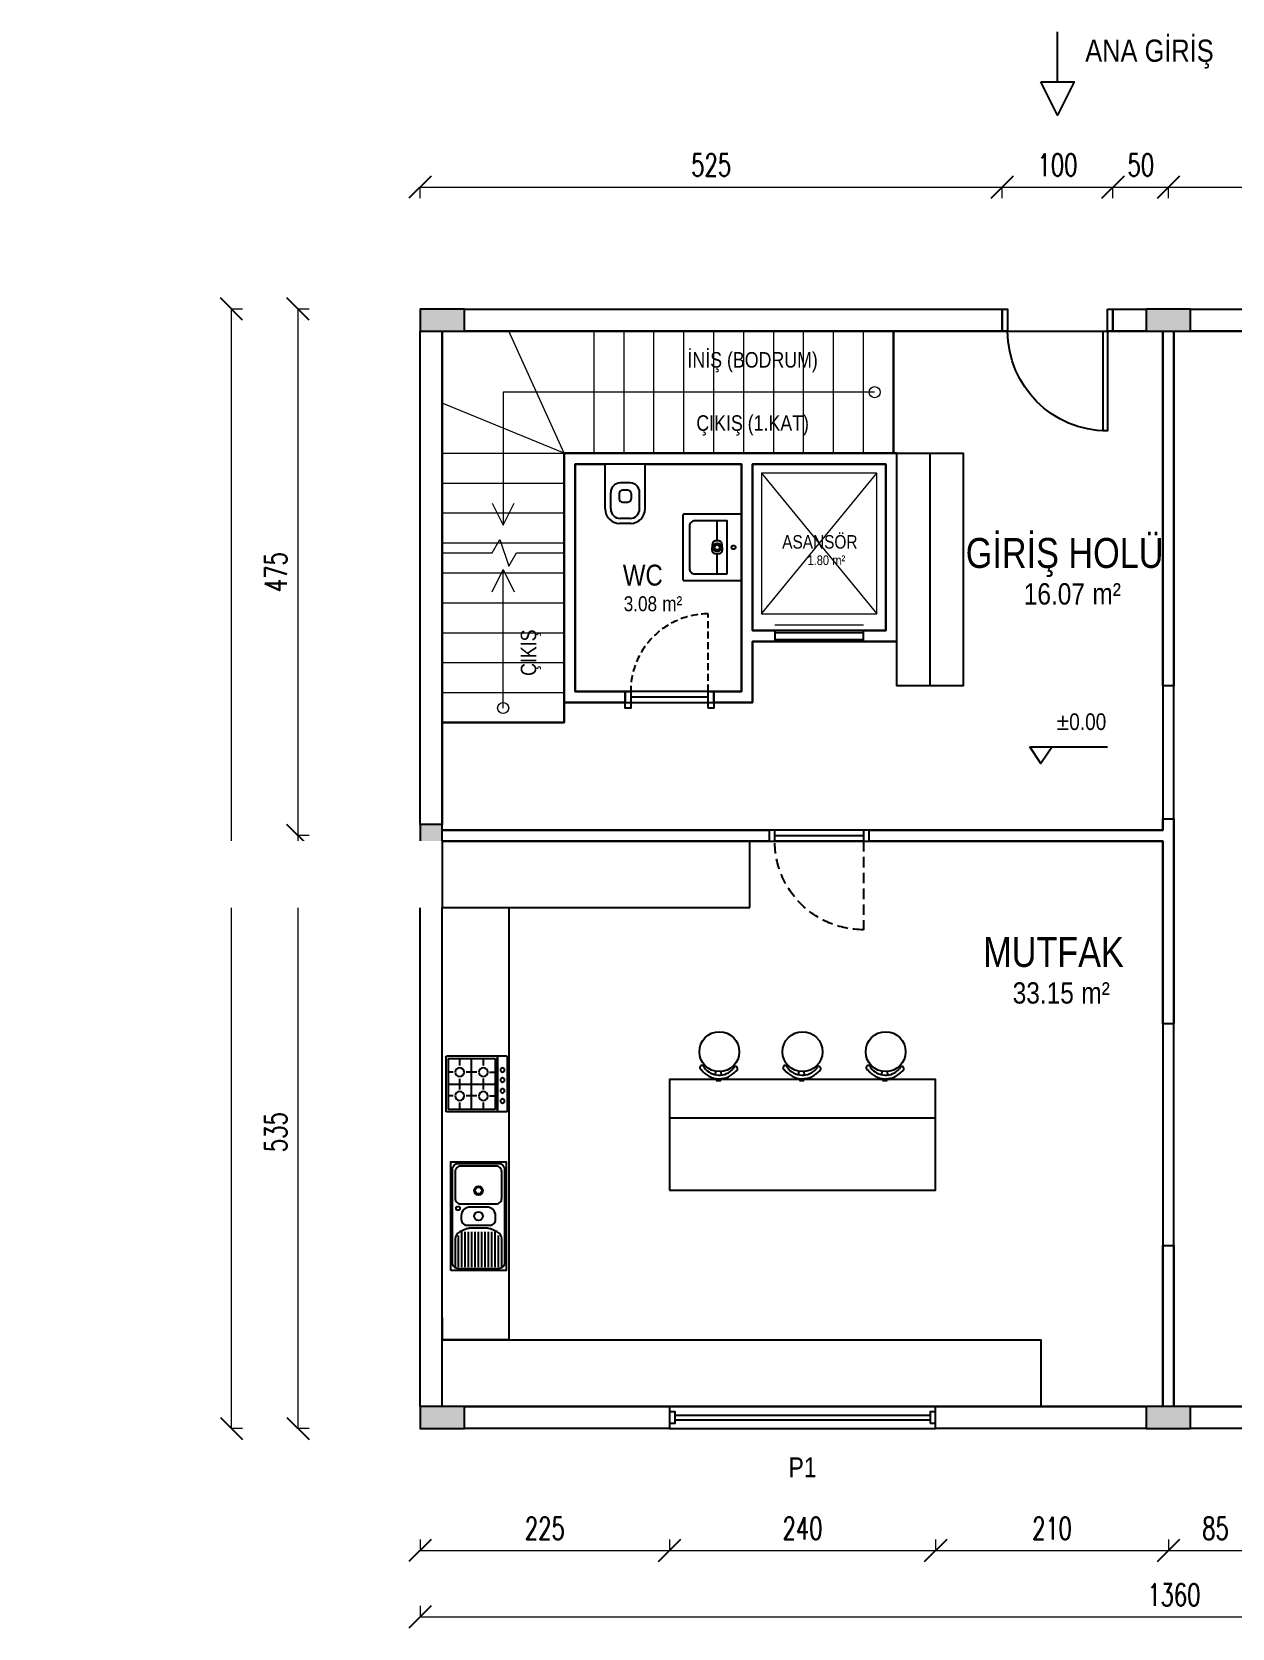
# Model space of a CAD drawing. Header units: centimetres. Extents: x -350 to 1680, y -2140 to 2963.
# Drawn here: x -350 to 732, y -180 to 1260 of the extents above; entities that cross this region are included whole.
import ezdxf
from ezdxf.enums import TextEntityAlignment as Align

# ---------------------------------------------------------------- set-up
doc = ezdxf.new("R2010")
doc.units = ezdxf.units.CM
doc.linetypes.add('GC5102G0200$0$HIDDEN', pattern=[9.525, 6.35, -3.175])
doc.layers.get('0').update_dxf_attribs({"color": 5, "lineweight": 0})
doc.layers.add('0_IFC_Area', color=100, linetype='Continuous', plot=False)
for name, color, linetype in [('0_IFC_Dimension', 3, 'Continuous'), ('0_IFC_Elevation_5', 252, 'Continuous'), ('0_IFC_Hatch_Structure', 251, 'Continuous'), ('0_IFC_Room_Text(No)_100', 12, 'Continuous'), ('0_IFC_Stair_Text', 221, 'Continuous'), ('0_IFC_Text_Explanation_100', 231, 'Continuous'), ('0_IFC_Window_Text', 60, 'Continuous'), ('1_IFC_Concrete_Section', 50, 'Continuous'), ('1_IFC_Door', 83, 'Continuous'), ('2_IFC_Wall', 130, 'Continuous'), ('3_IFC_Window', 136, 'Continuous'), ('6_IFC_Furniture', 35, 'Continuous'), ('6_IFC_Furniture_WC', 64, 'Continuous'), ('6_IFC_Furniture_Wetspace', 64, 'Continuous')]:
    doc.layers.add(name, color=color, linetype=linetype)
doc.layers.add('1_IFC_Stair', color=210, linetype='Continuous', lineweight=13)
doc.styles.add('IFC_TEXT', font='ARIALN.TTF')
doc.styles.add('IFC_TEXT_DIM', font='romans.shx', dxfattribs={"width": 0.7})
doc.dimstyles.new('IFC_Dim100', dxfattribs={"dimtxt": 20, "dimasz": 20, "dimexe": 0.00125, "dimexo": 0.000625, "dimgap": 10, "dimtad": 1, "dimrnd": 0.5, "dimzin": 9, "dimtxsty": 'IFC_TEXT_DIM', "dimblk": 'OBLIQUE', "dimcen": -2.5, "dimclrd": 256, "dimclre": 256, "dimclrt": 256, "dimazin": 3, "dimtfac": 1, "dimtix": 1, "dimtmove": 1, "dimatfit": 3, "dimfxl": 10, "dimfxlon": 1, "dimtfillclr": 256, "dimlwd": -1, "dimlwe": 5})

# ---------------------------------------------------------------- blocks, each defined once
blk = doc.blocks.new('0_IFC_ROOM_TEXT_50')
at = {"layer": '0_IFC_Room_Text(No)_100', "insert": (13.22, -38.45), "char_height": 9.625, "attachment_point": 1, "style": 'IFC_TEXT'}
blk.add_mtext_dynamic_manual_height_columns('m²', width=16.6949, gutter_width=6.88, heights=[0], dxfattribs=at)
at = {"layer": '0_IFC_Room_Text(No)_100', "style": 'IFC_TEXT'}
blk.add_attdef('ROOM_NAME', text='', height=13.47, dxfattribs=at).set_placement((0.68, -24.84), align=Align.MIDDLE_CENTER)
blk.add_attdef('AREA', text='', height=9.62, dxfattribs=at).set_placement((9.85, -48.1), align=Align.RIGHT)
at = {"layer": '0_IFC_Text_Explanation_100', "style": 'IFC_TEXT', "flags": 1}
for tag, p in [('DÖŞEME:', (-41.09, -62.82)), ('DUVAR:', (-41.09, -73.92)), ('TAVAN:', (-41.09, -85.18))]:
    blk.add_attdef(tag, p, '', height=7.7, dxfattribs=at)
blk = doc.blocks.new('IFC_PENCERE_240')
at = {"layer": '3_IFC_Window'}
for points in [[(0, 20), (240, 20)], [(0, 0), (240, 0)], [(5, 12), (235, 12)], [(5, 8), (235, 8)]]:
    blk.add_lwpolyline(points, dxfattribs=at)
for points in [[(0, 5), (5, 5), (5, 15), (0, 15)], [(235, 5), (240, 5), (240, 15), (235, 15)]]:
    blk.add_lwpolyline(points, close=True, dxfattribs=at)
at = {"layer": '0_IFC_Window_Text', "style": 'IFC_TEXT'}
blk.add_attdef('TİP', text='', height=18, dxfattribs=at).set_placement((120, -35), align=Align.MIDDLE_CENTER)
at = {"layer": '0_IFC_Window_Text', "style": 'IFC_TEXT', "flags": 1}
blk.add_attdef('YUKSEKLIK', text='', height=12, dxfattribs=at).set_placement((120, -60), align=Align.MIDDLE_CENTER)
blk = doc.blocks.new('IFC_DOOR_100')
at = {"layer": '1_IFC_Door'}
for points in [[(-9, 0), (-5, 0), (-5, 90), (-9, 90)], [(-100, -20), (-95, -20), (-95, 0), (-100, 0)], [(-5, -20), (0, -20), (0, 0), (-5, 0)]]:
    blk.add_lwpolyline(points, close=True, dxfattribs=at)
blk.add_lwpolyline([(-5, 0), (-5, 90)], dxfattribs=at)
blk.add_arc((-5, 0), 90, 90, 180, dxfattribs=at)
blk = doc.blocks.new('IFC_DOOR_90')
at = {"layer": '1_IFC_Door', "linetype": 'GC5102G0200$0$HIDDEN', "ltscale": 1.5}
blk.add_lwpolyline([(-5, 0), (-5, 80)], dxfattribs=at)
at = {"layer": '1_IFC_Door'}
for points in [[(-85, 0), (-85, -10), (-90, -10), (-90, 0), (-85, 0)], [(-85, -5), (-5, -5), (-5, 0), (-85, 0)]]:
    blk.add_lwpolyline(points, dxfattribs=at)
blk.add_lwpolyline([(-5, -10), (-5, 0), (0, 0), (0, -10)], close=True, dxfattribs=at)
at = {"layer": '1_IFC_Door', "linetype": 'GC5102G0200$0$HIDDEN', "ltscale": 1.5}
blk.add_arc((-5, 0), 80, 90, 180, dxfattribs=at)
blk = doc.blocks.new('IFC_DOOR_80')
at = {"layer": '1_IFC_Door'}
for points in [[(0, 75), (-15, 75), (-15, 80), (0, 80), (0, 75)], [(-5, 75), (-5, 5), (0, 5), (0, 75)]]:
    blk.add_lwpolyline(points, dxfattribs=at)
blk.add_lwpolyline([(-15, 5), (0, 5), (0, 0), (-15, 0)], close=True, dxfattribs=at)
at = {"layer": '1_IFC_Door', "linetype": 'GC5102G0200$0$HIDDEN'}
blk.add_lwpolyline([(0, 5), (70, 5)], dxfattribs=at)
blk.add_arc((0, 5), 70, 0, 90, dxfattribs=at)
blk = doc.blocks.new('IFC_MUTFAK TEZGAH')
blk.add_wipeout([(0, 0), (0, -60), (200, -60), (200, 0)]).dxf.layer = '6_IFC_Furniture_WC'
at = {"layer": '6_IFC_Furniture_WC'}
blk.add_lwpolyline([(0, 0), (200, 0), (200, -60), (0, -60)], close=True, dxfattribs=at)
blk = doc.blocks.new('IFC_EVYE_1.5')
at = {"layer": '6_IFC_Furniture_WC'}
for p, q in [((-46, -7), (-17.6, -7)), ((-46, -10), (-14.1, -10)), ((-46, -13), (-14.1, -13)), ((-46, -16), (-14.1, -16)), ((-46, -19), (-14.1, -19)), ((-46, -22), (-14.1, -22)), ((-46, -25), (-14.1, -25)), ((-46, -28), (-14.1, -28)), ((-46, -31), (-14.1, -31)), ((-46, -34), (-14.1, -34)), ((-46, -37), (-14.1, -37)), ((-46, -40), (-14.1, -40)), ((-46, -43), (-17.6, -43))]:
    blk.add_line(p, q, dxfattribs=at)
blk.add_lwpolyline([(-49, 0), (49, 0), (49, -50), (-49, -50)], close=True, dxfattribs=at)
for points in [[(-47.5, -43), (-47.5, -7, -0.414214), (-42, -1.5), (42, -1.5, -0.414214), (47.5, -7), (47.5, -43, -0.414214), (42, -48.5), (-42, -48.5, -0.414214)], [(-3.2, -40.5), (0.2, -40.5, 0.414214), (8.2, -32.5), (8.2, -17.5, 0.414214), (0.2, -9.5), (-3.2, -9.5, 0.414214), (-8.2, -14.5), (-8.2, -35.5, 0.414214)], [(40, -4), (16, -4, 0.414214), (11, -9), (11, -41, 0.414214), (16, -46), (40, -46, 0.414214), (45, -41), (45, -9, 0.414214)]]:
    blk.add_lwpolyline(points, format="xyb", close=True, dxfattribs=at)
blk.add_lwpolyline([(-46.6, -46), (-20.6, -46, 0.298595), (-14.2, -41.8), (-11.6, -35.8, 0.102893), (-11, -33), (-11, -17, 0.102893), (-11.6, -14.2), (-14.2, -8.2, 0.298595), (-20.6, -4), (-46.6, -4)], format="xyb", dxfattribs=at)
for centre, radius in [((7, -6.5), 1.75), ((0, -25), 4), ((23, -25), 4), ((23, -25), 3)]:
    blk.add_circle(centre, radius, dxfattribs=at)
blk = doc.blocks.new('IFC_MUTFAK ADA_240x100')
at = {"layer": '6_IFC_Furniture_Wetspace'}
for points in [[(0, 0), (240, 0), (240, 100), (0, 100)], [(0, 0), (240, 0), (240, 65), (0, 65)]]:
    blk.add_lwpolyline(points, close=True, dxfattribs=at)
blk = doc.blocks.new('IFC_BAR TABURESI')
blk.add_wipeout([(-14.5, 10.6), (-15.9, 8.5), (-15.9, 8.5), (-17.2, 5.3), (-17.7, 3.4), (-17.9, 1.4), (-18, 0), (-17.9, -1.5), (-17.6, -3.6), (-17.3, -4.9), (-16.8, -6.5), (-16.1, -8), (-16.1, -8), (-14.8, -10.3), (-14.8, -10.3), (-13.3, -12.1), (-12.1, -13.3), (-12.1, -13.3), (-10.2, -14.8), (-10.2, -14.8), (-8.5, -15.8), (-6.9, -16.6), (-5.2, -17.2), (-3.6, -17.6), (-1.8, -17.9), (0, -18), (0, -18), (2.5, -17.8), (2.5, -17.8), (5.4, -17.2), (5.4, -17.2), (7.7, -16.3), (9, -15.6), (9, -15.6), (11.1, -14.2), (12.3, -13.1), (12.3, -13.1), (14.1, -11.2), (14.1, -11.2), (15.8, -8.6), (15.8, -8.6), (16.9, -6.1), (16.9, -6.1), (17.5, -4.3), (17.8, -2.5), (17.8, -2.5), (18, 0), (18, 0), (17.8, 2.5), (17.6, 3.9), (17.1, 5.6), (16.6, 6.9), (15.9, 8.3), (15.9, 8.3), (14.6, 10.6), (14.6, 10.6), (13.9, 11.5), (13.1, 12.3), (12.5, 12.9), (12.1, 13.3), (10.7, 14.5), (10.3, 14.8), (9.2, 15.5), (8.1, 16.1), (8.1, 16.1), (6.7, 16.7), (5.9, 17), (5.9, 17), (4.5, 17.4), (3.1, 17.7), (2.3, 17.9), (1, 18), (0, 18), (-1, 18), (-1.6, 17.9), (-3, 17.8), (-3.8, 17.6), (-5.1, 17.3), (-6.2, 16.9), (-7.3, 16.5), (-8.3, 16), (-9.1, 15.5), (-10, 15), (-10.9, 14.3), (-11.7, 13.7), (-12.4, 13.1), (-12.9, 12.5), (-14, 11.3)]).dxf.layer = '6_IFC_Furniture'
blk.add_wipeout([(-1.6, 17.9), (-1.9, 21.1), (-1.9, 21.1), (-3.1, 20.9), (-3.7, 20.7), (-4.5, 20.5), (-5.6, 20.2), (-6.7, 19.7), (-7.6, 19.3), (-8.3, 18.9), (-8.9, 18.5), (-8.9, 18.5), (-9.8, 17.9), (-9.8, 17.9), (-10.9, 17), (-10.9, 17), (-11.8, 16.2), (-12.1, 15.9), (-12.5, 15.4), (-12.5, 15.4), (-12.5, 15), (-12.5, 15), (-12.6, 14.8), (-12.6, 14.8), (-12.8, 14.4), (-12.9, 14.2), (-12.9, 14.2), (-13.3, 13.8), (-13.7, 13.5), (-13.7, 13.5), (-14.1, 13.4), (-14.1, 13.4), (-14.9, 13.4), (-15.2, 13.5), (-15.6, 13.7), (-15.6, 13.7), (-15.9, 14), (-16.1, 14.1), (-16.2, 14.3), (-16.4, 14.8), (-16.5, 15), (-16.5, 15.4), (-16.5, 15.7), (-16.4, 16.1), (-16.3, 16.4), (-16.1, 16.6), (-16, 16.8), (-15.9, 16.9), (-15.7, 17.1), (-15.2, 17.3), (-15.2, 17.3), (-15, 17.6), (-14.8, 17.8), (-14.7, 17.9), (-14.3, 18.3), (-14, 18.6), (-13.8, 18.8), (-13.6, 19), (-13.4, 19.1), (-13, 19.5), (-13, 19.5), (-12.6, 19.9), (-12.2, 20.2), (-11.8, 20.5), (-11.3, 20.9), (-10.8, 21.2), (-10.6, 21.4), (-10.3, 21.5), (-9.9, 21.7), (-9.2, 22.2), (-8.9, 22.3), (-8.6, 22.5), (-8.2, 22.6), (-7.9, 22.8), (-7.3, 23), (-6.5, 23.3), (-5.8, 23.6), (-5, 23.8), (-4.4, 23.9), (-3.9, 24), (-3.3, 24.2), (-2.7, 24.2), (-2, 24.3), (-1.3, 24.4), (-1.3, 26.1), (2.8, 26.1), (2.8, 24.3), (2.8, 24.3), (3, 24.2), (3, 24.2), (3.3, 24.2), (3.7, 24.1), (4, 24.1), (4.3, 24), (4.6, 23.9), (4.9, 23.9), (5.3, 23.8), (5.8, 23.6), (6.2, 23.5), (6.8, 23.3), (7.2, 23.2), (7.7, 23), (8.2, 22.8), (8.5, 22.6), (8.9, 22.4), (8.9, 22.4), (9.4, 22.2), (9.4, 22.2), (9.9, 21.9), (10.2, 21.7), (10.6, 21.5), (10.7, 21.4), (11.1, 21.2), (11.4, 21), (11.9, 20.6), (12.2, 20.4), (12.6, 20.1), (13, 19.8), (13.2, 19.6), (13.5, 19.4), (13.9, 19), (14.1, 18.8), (14.3, 18.6), (14.6, 18.2), (14.9, 18), (15.2, 17.7), (15.5, 17.3), (15.7, 17.1), (15.9, 16.8), (16, 16.6), (16.2, 16.3), (16.5, 16.2), (16.8, 16.1), (16.9, 16), (17, 15.9), (17.2, 15.7), (17.3, 15.5), (17.4, 15.3), (17.5, 15.1), (17.6, 14.9), (17.6, 14.7), (17.6, 14.4), (17.6, 14.2), (17.6, 14), (17.5, 13.8), (17.4, 13.5), (17.4, 13.5), (17.2, 13.2), (17.2, 13.2), (17.1, 13.1), (17, 12.9), (17, 12.9), (16.6, 12.7), (16.6, 12.7), (16.4, 12.6), (16.2, 12.5), (16, 12.5), (16, 12.5), (15.6, 12.4), (15.4, 12.4), (15.3, 12.5), (15.1, 12.5), (14.8, 12.6), (14.5, 12.8), (14.5, 12.8), (14.2, 13), (14.2, 13), (14, 13.3), (13.8, 13.6), (13.7, 13.7), (13.7, 14), (13.6, 14.1), (13.6, 14.4), (13.4, 14.7), (13.4, 14.7), (12.9, 15.3), (12.6, 15.6), (12.4, 15.9), (12, 16.2), (12, 16.2), (11.8, 16.5), (11.8, 16.5), (11.3, 17), (11.1, 17.1), (10.8, 17.4), (10.2, 17.8), (9.9, 18), (9.6, 18.3), (9.4, 18.4), (9.1, 18.6), (8.8, 18.8), (8.5, 19), (8.2, 19.1), (7.7, 19.4), (7.3, 19.6), (7, 19.7), (6.7, 19.8), (6.3, 20), (5.7, 20.2), (5.4, 20.3), (4.9, 20.5), (4.2, 20.7), (4.2, 20.7), (3.6, 20.8), (3.1, 17.7), (2.9, 17.8), (2.7, 17.8), (2.3, 17.9), (2.2, 17.9), (2.1, 17.9), (1.7, 17.9), (1.7, 17.9), (1.3, 17.9), (1, 18), (0.8, 18), (0.5, 18), (0, 18), (0, 18), (-0.3, 18), (-0.5, 18), (-0.9, 18)]).dxf.layer = '6_IFC_Furniture'
at = {"layer": '6_IFC_Furniture'}
for p, q in [((-1.9, 21.1), (-1.6, 17.9)), ((-1.3, 24.4), (-1.3, 26.1)), ((2.8, 26.1), (-1.3, 26.1)), ((2.8, 24.3), (2.8, 26.1)), ((3.6, 20.8), (3.1, 17.7))]:
    blk.add_line(p, q, dxfattribs=at)
blk.add_circle((0, 0), 18, dxfattribs=at)
for centre, radius, start, end in [((-14.5, 15.4), 2.01, 110.7405, 0.7528), ((0.1, 4.4), 20, 36.5122, 140.0778), ((0.1, 4.4), 16.8, 36.5122, 138.9658), ((15.6, 14.4), 2.01, 181.0303, 71.9941)]:
    blk.add_arc(centre, radius, start, end, dxfattribs=at)
blk = doc.blocks.new('IFC_KLOZET')
blk.add_wipeout([(-18, 0), (18, 0), (18, -40.4), (18, -40.4), (18, -41.3), (17.9, -41.8), (17.6, -43.5), (16.5, -46.3), (15.2, -48.4), (14.5, -49.2), (14.2, -49.5), (12.9, -50.6), (12.2, -51.2), (11.5, -51.6), (10, -52.3), (8.7, -52.8), (7.6, -53.1), (6.8, -53.2), (6.2, -53.3), (5.3, -53.3), (-5, -53.4), (-6.5, -53.3), (-7.8, -53), (-9.5, -52.5), (-10, -52.3), (-11, -51.9), (-12, -51.3), (-13.4, -50.2), (-13.7, -50), (-14.2, -49.5), (-15.1, -48.5), (-16, -47.2), (-17, -45), (-17.5, -43.7), (-17.8, -42.5), (-17.9, -41.3), (-18, -40.4)]).dxf.layer = '6_IFC_Furniture_WC'
at = {"layer": '6_IFC_Furniture_WC'}
for p, q in [((-18, -40.4), (-18, 0)), ((18, -40.4), (18, 0)), ((-13, -40.4), (-13, -25.4)), ((-5.4, -26.5), (-5.4, -31.3)), ((4.5, -16.9), (-4.5, -16.9)), ((2.4, -23.5), (-2.4, -23.5)), ((5.4, -26.5), (5.4, -31.3)), ((13, -40.4), (13, -25.4)), ((-2.4, -34.3), (2.4, -34.3)), ((5, -53.4), (-5, -53.4)), ((4.5, -48.9), (-4.5, -48.9))]:
    blk.add_line(p, q, dxfattribs=at)
blk.add_lwpolyline([(18, 0), (-18, 0)], dxfattribs=at)
for centre, radius, start, end in [((-4.5, -25.4), 8.5, 90, 180), ((-2.4, -26.5), 3, 90, 180), ((2.4, -26.5), 3, 0, 90), ((4.5, -25.4), 8.5, 0, 90), ((-5, -40.4), 13, 180, 270), ((-4.5, -40.4), 8.5, 180, 270), ((-2.4, -31.3), 3, 180, 270), ((2.4, -31.3), 3, 270, 0), ((4.5, -40.4), 8.5, 270, 0), ((5, -40.4), 13, 270, 0)]:
    blk.add_arc(centre, radius, start, end, dxfattribs=at)
blk = doc.blocks.new('IFC_VITRA_DOLAPLI LAVABO_53X60')
blk.add_wipeout([(-30, 0), (-30, -52), (-29.9, -52.4), (-29.7, -52.7), (-29.4, -52.9), (-29, -53), (29, -53), (29.4, -52.9), (29.7, -52.7), (29.9, -52.4), (30, -52), (30, 0)])
at = {"layer": '6_IFC_Furniture_Wetspace'}
for points in [[(30, 0), (-30, 0), (-30, -52, 0.414214), (-29, -53), (29, -53, 0.414214), (30, -52)], [(24, -13), (-24, -13), (-24, -42, 0.414214), (-19, -47), (19, -47, 0.414214), (24, -42)]]:
    blk.add_lwpolyline(points, format="xyb", close=True, dxfattribs=at)
for points in [[(-6, -22), (-24, -22)], [(24, -22), (6, -22)]]:
    blk.add_lwpolyline(points, dxfattribs=at)
for centre, radius in [((0, -7.2), 1.75), ((0, -22), 3.72), ((0, -22), 2.3)]:
    blk.add_circle(centre, radius, dxfattribs=at)
for points, knots in [([(0, -17.5), (-0.1, -17.5), (-0.2, -17.5), (-0.4, -17.5), (-0.6, -17.5), (-0.8, -17.5), (-1.2, -17.5), (-1.6, -17.5), (-2, -17.6), (-2.3, -17.6), (-2.5, -17.6), (-2.8, -17.6), (-3.2, -17.7), (-3.7, -17.8), (-4.2, -18), (-4.7, -18.3), (-5, -18.5), (-5.2, -18.8), (-5.4, -19), (-5.5, -19.3), (-5.6, -19.4), (-5.6, -19.5), (-5.7, -19.6), (-5.7, -19.7), (-5.8, -19.9), (-5.9, -20.3), (-5.9, -20.6), (-5.9, -20.8), (-5.9, -21), (-6, -21.1), (-6, -21.3), (-6, -21.5), (-6, -21.7), (-6, -21.8), (-6, -21.8), (-6, -21.8), (-6, -21.8), (-6, -21.8), (-6, -21.9), (-6, -21.9), (-6, -22)], [0, 0, 0, 0, 0.021235, 0.044398, 0.069488, 0.096503, 0.125441, 0.188156, 0.250809, 0.259174, 0.280971, 0.316202, 0.364758, 0.426426, 0.501333, 0.553318, 0.599123, 0.639049, 0.672981, 0.700865, 0.722699, 0.738482, 0.748226, 0.751949, 0.775963, 0.817208, 0.875651, 0.891156, 0.906586, 0.916856, 0.937593, 0.967865, 0.988685, 1, 1, 1, 1, 1, 1, 1.023802, 1.023802, 1.023802, 1.023802]), ([(-6, -22), (-6, -22), (-6, -22.1), (-6, -22.2), (-6, -22.3), (-6, -22.4), (-6, -22.5), (-6, -22.7), (-6, -22.8), (-6, -22.9), (-6, -23), (-5.9, -23.1), (-5.9, -23.2), (-5.9, -23.3), (-5.9, -23.4), (-5.9, -23.5), (-5.9, -23.7), (-5.8, -23.8), (-5.8, -23.9), (-5.8, -24), (-5.8, -24.1), (-5.7, -24.2), (-5.7, -24.3), (-5.6, -24.4), (-5.6, -24.5), (-5.6, -24.6), (-5.5, -24.7), (-5.5, -24.8), (-5.4, -24.9), (-5.3, -25), (-5.3, -25.1), (-5.2, -25.2), (-5.1, -25.3), (-5.1, -25.3), (-5, -25.4), (-4.9, -25.5), (-4.8, -25.6), (-4.7, -25.7), (-4.6, -25.7), (-4.6, -25.8), (-4.5, -25.8), (-4.3, -26), (-4, -26.1), (-3.5, -26.2), (-3.1, -26.3), (-2.7, -26.4), (-2.3, -26.4), (-2, -26.5), (-1.7, -26.5), (-1.4, -26.5), (-1.1, -26.5), (-0.8, -26.5), (-0.5, -26.5), (-0.3, -26.5), (-0.1, -26.5), (0, -26.5)], [0, 0, 0, 0, 0.012444, 0.024892, 0.037346, 0.049806, 0.062275, 0.074753, 0.087243, 0.099746, 0.112263, 0.124797, 0.137337, 0.149865, 0.16238, 0.174881, 0.187369, 0.199846, 0.212314, 0.224778, 0.237244, 0.249718, 0.26221, 0.274722, 0.287247, 0.29978, 0.312317, 0.324853, 0.337387, 0.349918, 0.362445, 0.374971, 0.387495, 0.400014, 0.412535, 0.42506, 0.437593, 0.450138, 0.462698, 0.475277, 0.487876, 0.500499, 0.550584, 0.600352, 0.650378, 0.700398, 0.750338, 0.771026, 0.812724, 0.849295, 0.875117, 0.910268, 0.942798, 0.972708, 1, 1, 1, 1]), ([(0, -17.5), (0.1, -17.5), (0.2, -17.5), (0.3, -17.5), (0.5, -17.5), (0.6, -17.5), (0.8, -17.5), (0.9, -17.5), (1.1, -17.5), (1.4, -17.5), (1.6, -17.5), (1.9, -17.6), (2.2, -17.6), (2.4, -17.6), (2.7, -17.6), (3, -17.6), (3.3, -17.7), (3.7, -17.8), (4, -17.9), (4.3, -18.1), (4.5, -18.2), (4.8, -18.4), (5.1, -18.7), (5.4, -19.1), (5.6, -19.4), (5.7, -19.7), (5.8, -19.9), (5.8, -20.2), (5.9, -20.5), (5.9, -20.7), (5.9, -20.9), (6, -21.1), (6, -21.3), (6, -21.4), (6, -21.6), (6, -21.7), (6, -21.8)], [0, 0, 0, 0, 0.019433, 0.03836, 0.056783, 0.074702, 0.092116, 0.109028, 0.125437, 0.156951, 0.188127, 0.220468, 0.250803, 0.282181, 0.313591, 0.341056, 0.376316, 0.438776, 0.469086, 0.501412, 0.532849, 0.564147, 0.626696, 0.689351, 0.72066, 0.751939, 0.784968, 0.813934, 0.845062, 0.875656, 0.906589, 0.922198, 0.937595, 0.954891, 0.975694, 1, 1, 1, 1]), ([(6, -22), (6, -22), (6, -22.1), (6, -22.2), (6, -22.3), (6, -22.4), (6, -22.6), (6, -22.7), (6, -22.8), (6, -23), (5.9, -23.2), (5.9, -23.4), (5.9, -23.7), (5.8, -23.9), (5.7, -24.2), (5.6, -24.5), (5.5, -24.7), (5.4, -25), (5.2, -25.2), (5, -25.4), (4.8, -25.6), (4.6, -25.8), (4.4, -25.9), (4.2, -26), (4, -26.1), (3.8, -26.2), (3.6, -26.2), (3.3, -26.3), (3.1, -26.3), (2.8, -26.4), (2.5, -26.4), (2.2, -26.4), (1.9, -26.5), (1.5, -26.5), (1.2, -26.5), (0.8, -26.5), (0.5, -26.5), (0.2, -26.5), (0.1, -26.5), (0, -26.5)], [0, 0, 0, 0, 0.012738, 0.0254592, 0.0380319, 0.0504141, 0.0626611, 0.0785725, 0.0939756, 0.107516, 0.1253075, 0.1579839, 0.1878028, 0.2175004, 0.2500399, 0.2812608, 0.3125508, 0.3438375, 0.3750933, 0.406479, 0.4378604, 0.4690727, 0.5004263, 0.5317664, 0.5473528, 0.5629141, 0.5938672, 0.6252488, 0.6554004, 0.6878107, 0.7190947, 0.7503345, 0.7897089, 0.8312873, 0.8751152, 0.9042351, 0.9375349, 0.9789235, 1, 1, 1, 1])]:
    blk.add_open_spline(points, degree=3, knots=knots, dxfattribs=at)
blk = doc.blocks.new('IFC_WARDROBE')
blk.add_wipeout([(0, 0), (100, 0), (100, -60), (0, -60)]).dxf.layer = '6_IFC_Furniture'
at = {"layer": '6_IFC_Furniture', "transparency": 33554687}
blk.add_lwpolyline([(100, 0), (100, -60), (0, -60), (0, 0)], close=True, dxfattribs=at)
blk.add_lwpolyline([(0, -30), (100, -30)], dxfattribs=at)
blk = doc.blocks.new('IFC_ASANSOR_KABIN_120x150')
at = {"layer": '1_IFC_Stair'}
for p, q in [((8, 15), (112, 142)), ((8, 142), (112, 15))]:
    blk.add_line(p, q, dxfattribs=at)
blk.add_lwpolyline([(8, 15), (112, 15), (112, 142), (8, 142)], close=True, dxfattribs=at)
blk.add_lwpolyline([(20, 5), (100, 5)], dxfattribs=at)
blk = doc.blocks.new('_Oblique')
at = {"color": 0, "linetype": 'ByBlock', "lineweight": -2}
blk.add_line((-0.5, -0.5), (0.5, 0.5), dxfattribs=at)
blk = doc.blocks.new('*E102')
blk.add_wipeout([(0, 0), (0, -60), (200, -60), (200, 0)]).dxf.layer = '6_IFC_Furniture_WC'
blk = doc.blocks.new('*E103')
blk.add_wipeout([(0, 0), (0, -60), (200, -60), (200, 0)]).dxf.layer = '6_IFC_Furniture_WC'
blk = doc.blocks.new('IFC_OCAK')
at = {"layer": '6_IFC_Furniture_Wetspace'}
for p, q in [((-32.5, -24.1), (-32.5, 24)), ((-31.5, 25), (22.2, 25)), ((-23.8, -25.1), (-23.8, 25)), ((-23.3, -25.1), (-23.3, 25)), ((-21.2, 23), (-21.2, -23)), ((21.2, 23), (-21.2, 23)), ((21.2, 23), (21.2, -23)), ((23.2, 24), (23.2, -24.1)), ((-31.5, -25.1), (22.2, -25.1)), ((-21.2, -23), (21.2, -23))]:
    blk.add_line(p, q, dxfattribs=at)
for points in [[(-10.7, 16.6), (-10.7, 23)], [(0, -23), (0, 23)], [(10.7, 16.6), (10.7, 23)], [(-16.3, 10.7), (-21.2, 10.7)], [(-10.7, -4.8), (-10.7, 4.9)], [(-4.8, 10.7), (4.8, 10.7)], [(10.7, -4.8), (10.7, 4.7)], [(16.7, 10.7), (21.2, 10.7)], [(21.2, -0.2), (-21.2, -0.2)], [(-16.3, -10.7), (-21.2, -10.7)], [(-4.8, -10.7), (4.8, -10.7)], [(16.7, -10.7), (21.2, -10.7)], [(-10.7, -23), (-10.7, -16.6)], [(10.7, -23), (10.7, -16.6)]]:
    blk.add_lwpolyline(points, dxfattribs=at)
for centre, radius in [((-27.9, 12.7), 1.85), ((-10.6, 10.7), 4.03), ((10.8, 10.7), 4.03), ((-27.9, 3.6), 1.85), ((-27.9, -6.1), 1.85), ((-27.9, -15.3), 1.85), ((-10.6, -10.9), 4.03), ((10.7, -10.7), 4.03)]:
    blk.add_circle(centre, radius, dxfattribs=at)
for centre, start, end in [((-31.5, 24), 90, 180), ((22.2, 24), 0, 90), ((-31.5, -24.1), 180, 270), ((22.2, -24.1), 270, 0)]:
    blk.add_arc(centre, 1, start, end, dxfattribs=at)

msp = doc.modelspace()

# ---------------------------------------------------------------- hatches: boundary and pattern name
at = {"layer": '0_IFC_Hatch_Structure'}
for points in [[(40, 990), (40, 1010), (0, 1010), (0, 990)], [(695, 990), (695, 1010), (655, 1010), (655, 990)], [(20, 505), (20, 545), (0, 545), (0, 505)], [(40, 0), (40, 20), (0, 20), (0, 0)], [(695, 0), (695, 20), (655, 20), (655, 0)]]:
    msp.add_hatch(color=256, dxfattribs=at).paths.add_polyline_path(points)

# ---------------------------------------------------------------- linework, layer by layer
at = {"layer": '0_IFC_Area'}
for points in [[(20, 880), (20, 990), (427, 990), (427, 880), (300, 880), (290, 880), (140, 880), (130, 880), (130, 870), (130, 665), (130, 655), (130, 637), (20, 637)], [(670, 540), (20, 540), (20, 637), (130, 637), (130, 655), (300, 655), (300, 665), (300, 710), (430, 710), (430, 720), (430, 870), (430, 880), (427, 880), (427, 990), (670, 990)], [(1340, 20), (680, 20), (680, 990), (1340, 990)], [(140, 665), (140, 870), (290, 870), (290, 720), (290, 710), (290, 665)], [(420, 720), (300, 720), (300, 870), (420, 870)], [(20, 530), (670, 530), (670, 20), (20, 20)]]:
    msp.add_lwpolyline(points, close=True, dxfattribs=at)
at = {"layer": '0_IFC_Elevation_5'}
msp.add_lwpolyline([(550, 615), (570, 615), (560, 600)], close=True, dxfattribs=at)
msp.add_lwpolyline([(560, 615), (620, 615)], dxfattribs=at)
at = {"layer": '0_IFC_Text_Explanation_100'}
msp.add_lwpolyline([(575, 1215), (575, 1260)], dxfattribs=at)
msp.add_lwpolyline([(560, 1215), (590, 1215), (575, 1185)], close=True, dxfattribs=at)
at = {"layer": '1_IFC_Concrete_Section'}
for points in [[(40, 990), (40, 1010), (0, 1010), (0, 990)], [(695, 990), (695, 1010), (655, 1010), (655, 990)], [(20, 505), (20, 545), (0, 545), (0, 505)], [(40, 0), (40, 20), (0, 20), (0, 0)], [(695, 0), (695, 20), (655, 20), (655, 0)]]:
    msp.add_lwpolyline(points, close=True, dxfattribs=at)
at = {"layer": '1_IFC_Door'}
msp.add_lwpolyline([(320, 712), (400, 712), (400, 718), (320, 718)], close=True, dxfattribs=at)
at = {"layer": '1_IFC_Stair'}
msp.add_lwpolyline([(20, 637), (130, 637), (130, 880), (427, 880), (427, 990), (20, 990)], close=True, dxfattribs=at)
for points in [[(130, 880), (80, 990)], [(157, 880), (157, 990)], [(184, 880), (184, 990)], [(211, 880), (211, 990)], [(238, 880), (238, 990)], [(265, 880), (265, 990)], [(292, 880), (292, 990)], [(319, 880), (319, 990)], [(346, 880), (346, 990)], [(373, 880), (373, 990)], [(400, 880), (400, 990)], [(130, 880), (20, 925)], [(410, 935), (75, 935), (75, 815)], [(20, 880), (130, 880)], [(20, 853), (130, 853)], [(20, 826), (130, 826)], [(65, 835), (75, 815), (85, 835)], [(20, 790), (65, 790), (72, 802), (80, 778), (87, 790), (130, 790)], [(20, 799), (130, 799)], [(20, 772), (130, 772)], [(65, 755), (75, 775), (85, 755)], [(75, 650), (75, 775)], [(20, 745), (130, 745)], [(20, 718), (130, 718)], [(20, 691), (130, 691)], [(20, 664), (130, 664)]]:
    msp.add_lwpolyline(points, dxfattribs=at)
for centre in [(410, 935), (75, 650)]:
    msp.add_circle(centre, 5, dxfattribs=at)
at = {"layer": '2_IFC_Wall'}
for points in [[(525, 1010), (525, 990), (40, 990), (40, 1010)], [(625, 990), (625, 1010), (655, 1010), (655, 990)], [(695, 990), (695, 1010), (1320, 1010), (1320, 990)], [(0, 990), (20, 990), (20, 545), (0, 545)], [(680, 670), (670, 670), (670, 990), (680, 990)], [(265, 665), (290, 665), (290, 710), (290, 720), (290, 870), (140, 870), (140, 665), (185, 665), (185, 655), (130, 655), (130, 665), (130, 870), (130, 880), (140, 880), (290, 880), (300, 880), (430, 880), (430, 870), (430, 720), (430, 710), (400, 710), (400, 720), (420, 720), (420, 870), (300, 870), (300, 720), (320, 720), (320, 710), (300, 710), (300, 665), (300, 655), (265, 655)], [(670, 365), (670, 530), (405, 530), (405, 540), (670, 540), (670, 550), (680, 550), (680, 365)], [(315, 540), (315, 530), (20, 530), (20, 540)], [(0, 505), (20, 505), (20, 20), (0, 20)], [(670, 165), (680, 165), (680, 20), (670, 20)], [(225, 20), (225, 0), (40, 0), (40, 20)], [(465, 20), (655, 20), (655, 0), (465, 0)], [(760, 20), (760, 0), (695, 0), (695, 20)]]:
    msp.add_lwpolyline(points, close=True, dxfattribs=at)
at = {"layer": '6_IFC_Furniture_WC'}
msp.add_line((297.339, 470), (297.339, 530), dxfattribs=at)

# ---------------------------------------------------------------- block references
at = {"extrusion": (0, 0, -1), "rotation": 180}
for name, p in [('IFC_DOOR_100', (-625, 990)), ('IFC_DOOR_90', (-405, 530))]:
    msp.add_blockref(name, p, dxfattribs=at)
for name, p in [('IFC_ASANSOR_KABIN_120x150', (300, 720)), ('IFC_MUTFAK ADA_240x100', (225, 215))]:
    msp.add_blockref(name, p)
for p, xscale, yscale, values in [((360, 822.32), 0.9, 0.9, {'ROOM_NAME': 'ASANSÖR', 'AREA': '1.80'}), ((580, 839.6), 2, 2, {'ROOM_NAME': 'GİRİŞ HOLÜ', 'AREA': '16.07'}), ((200, 804.72), 1.399999999999999, 1.399999999999999, {'ROOM_NAME': 'WC', 'AREA': '3.08'}), ((570, 479.6), 2, 2, {'ROOM_NAME': 'MUTFAK', 'AREA': '33.15'})]:
    msp.add_blockref('0_IFC_ROOM_TEXT_50', p, dxfattribs=dict(xscale=xscale, yscale=yscale)).add_auto_attribs(values)
at = {"rotation": 90}
msp.add_blockref('IFC_DOOR_80', (265, 665), dxfattribs=at)
msp.add_blockref('IFC_PENCERE_240', (225, 0)).add_auto_attribs({'TİP': 'P1'})

# ---------------------------------------------------------------- texts
at = {"layer": '0_IFC_Stair_Text', "char_height": 14, "attachment_point": 5, "style": 'IFC_TEXT'}
for s, insert in [('İNİŞ (BODRUM)', (300, 962)), ('ÇIKIŞ (1.KAT)', (300, 905))]:
    msp.add_mtext(s, dxfattribs=dict(at, insert=insert))
at = {"layer": '0_IFC_Stair_Text', "insert": (100, 700), "char_height": 14, "attachment_point": 5, "rotation": 90, "style": 'IFC_TEXT'}
msp.add_mtext('ÇIKIŞ', dxfattribs=at)
at = {"layer": '0_IFC_Text_Explanation_100', "style": 'IFC_TEXT'}
for s, insert, char_height, attachment_point in [('ANA GİRİŞ', (600, 1240), 20, 4), ('±0.00', (574, 630), 15, 7)]:
    msp.add_mtext(s, dxfattribs=dict(at, insert=insert, char_height=char_height, attachment_point=attachment_point))

# ---------------------------------------------------------------- dimensions: what is measured, and where the dimension line sits
at = {"layer": '0_IFC_Dimension'}
for base, p1, p2, override in [((0, 1120), (0, 1010), (525, 1010), {"dimclrd": 0, "dimclre": 0, "dimtix": 1, "dimtvp": 0}), ((525, 1120), (525, 1010), (625, 1010), {"dimse1": 1, "dimclrd": 0, "dimclre": 0, "dimtix": 1, "dimtvp": 0}), ((625, 1120), (625, 1010), (675, 1010), {"dimse1": 1, "dimclrd": 0, "dimclre": 0, "dimtix": 1, "dimtvp": 0}), ((675, 1120), (675, 1010), (1360, 1010), {"dimse1": 1, "dimclrd": 0, "dimclre": 0, "dimtix": 1, "dimtvp": 0}), ((0, -110), (0, 0), (225, 0), {"dimclrd": 0, "dimclre": 0, "dimtix": 1, "dimtvp": 0}), ((0, -170), (0, 0), (1360, 0), {"dimclrd": 0, "dimclre": 0, "dimtix": 1, "dimtvp": 0}), ((225, -110), (225, 0), (465, 0), {"dimse1": 1, "dimclrd": 0, "dimclre": 0, "dimtix": 1, "dimtvp": 0}), ((465, -110), (465, 0), (675, 0), {"dimse1": 1, "dimclrd": 0, "dimclre": 0, "dimtix": 1, "dimtvp": 0}), ((675, -110), (675, 0), (760, 0), {"dimse1": 1, "dimclrd": 0, "dimclre": 0, "dimtix": 1, "dimtvp": 0})]:
    msp.add_linear_dim(base=base, p1=p1, p2=p2, dimstyle='IFC_Dim100', override=override, dxfattribs=at).render()
for base, p1, p2, override in [((-170, 0), (0, 0), (0, 1010), {"dimclrd": 0, "dimclre": 0, "dimtix": 1, "dimtvp": 0}), ((-110, 535), (0, 535), (0, 1010), {"dimse1": 1, "dimclrd": 0, "dimclre": 0, "dimtix": 1, "dimtvp": 0}), ((-110, 0), (0, 0), (0, 535), {"dimclrd": 0, "dimclre": 0, "dimtix": 1, "dimtvp": 0})]:
    msp.add_linear_dim(base=base, p1=p1, p2=p2, angle=90, dimstyle='IFC_Dim100', override=override, dxfattribs=at).render()

# ---------------------------------------------------------------- next in the draw order: block references
for name, p, xscale, rotation in [('IFC_WARDROBE', (430, 670), 2.1, 90), ('IFC_MUTFAK TEZGAH', (560, 20), 2.7, 180)]:
    msp.add_blockref(name, p, dxfattribs=dict(xscale=xscale, rotation=rotation))
msp.add_blockref('IFC_KLOZET', (185, 870))
for name, p, rotation in [('IFC_VITRA_DOLAPLI LAVABO_53X60', (290, 795), 270), ('IFC_BAR TABURESI', (270, 340), 180), ('IFC_BAR TABURESI', (345, 340), 180), ('IFC_BAR TABURESI', (420, 340), 180)]:
    msp.add_blockref(name, p, dxfattribs=dict(rotation=rotation))
at = {"extrusion": (0, 0, -1), "xscale": -1.85, "rotation": 180}
msp.add_blockref('*E102', (-20, 470), dxfattribs=at)

# ---------------------------------------------------------------- next in the draw order: linework, layer by layer
at = {"layer": '6_IFC_Furniture_WC'}
for p, q in [((20, 530), (20, 470)), ((297.339, 530), (20, 530)), ((20, 470), (297.339, 470)), ((80, 80), (20, 80))]:
    msp.add_line(p, q, dxfattribs=at)

# ---------------------------------------------------------------- next in the draw order: block references
at = {"xscale": 1.85, "rotation": 270}
msp.add_blockref('*E103', (80, 470), dxfattribs=at)

# ---------------------------------------------------------------- next in the draw order: linework, layer by layer
at = {"layer": '6_IFC_Furniture_WC'}
for p, q in [((20, 80), (20, 470)), ((20, 470), (80, 470)), ((80, 470), (80, 80))]:
    msp.add_line(p, q, dxfattribs=at)

# ---------------------------------------------------------------- next in the draw order: block references
at = {"xscale": -1}
msp.add_blockref('IFC_OCAK', (46.483, 310.819), dxfattribs=at)
at = {"rotation": 89.99999999999999}
msp.add_blockref('IFC_EVYE_1.5', (27.737, 191.672), dxfattribs=at)

doc.saveas('drawing.dxf')
